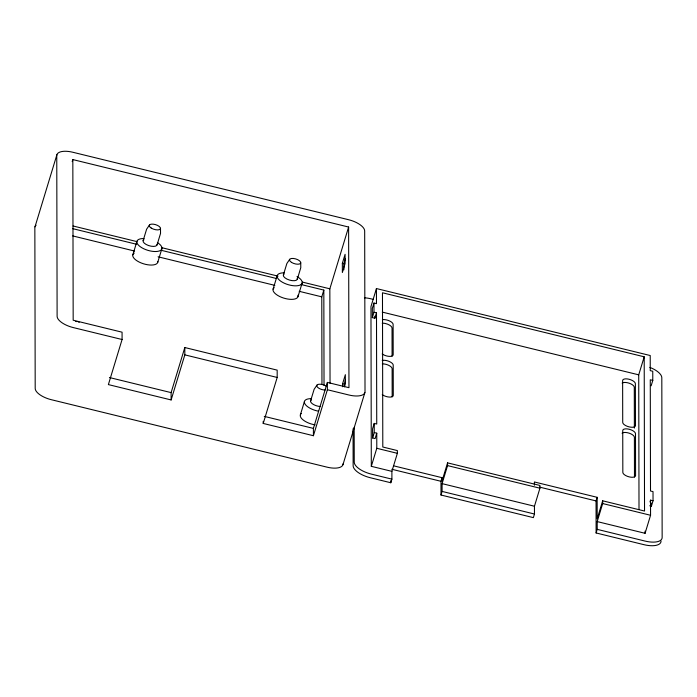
<?xml version="1.0" encoding="UTF-8"?>
<svg xmlns="http://www.w3.org/2000/svg" width="697" height="697" viewBox="0 0 697 697"><rect width="100%" height="100%" fill="white"/><g stroke="black" fill="none" stroke-linecap="round" stroke-linejoin="round"><path stroke-width="1.05" d="M34.989 226.856L56.901 154.725M72.2 161.634L72.828 159.578L348.613 227.039L348.962 387.689L327.372 382.409L313.406 428.402L313.415 435.721L263.222 423.445L263.213 421.354M132.839 254.806L136.952 241.275M143.112 240.683L146.605 229.226L149.437 225.035M72.828 159.578L73.176 320.228L122.071 332.19L122.08 339.509L108.383 384.596L171.131 399.947L184.827 354.86L184.81 347.533L277.179 370.133L277.188 377.46L263.222 423.445M157.06 244.891L160.528 233.434L160.502 228.381M157.74 262.325L161.852 248.803M171.131 399.947L171.113 392.62L184.81 347.533M273.093 289.116L277.197 275.585M283.365 274.993L286.859 263.536L289.682 259.345M297.314 279.201L300.773 267.744L300.755 262.691M297.994 296.634L302.106 283.113M321.962 384.57L321.779 296.844L323.826 290.083L301.252 284.559M330.047 383.245L329.847 288.811L348.613 227.039M342.349 263.344L345.085 254.327L345.102 263.483L342.366 272.501L342.349 263.344L343.848 263.719L343.865 269.817M343.848 263.719L345.372 258.709M300.355 414.915L304.467 401.385M310.627 400.792L314.12 389.335L316.943 385.145M313.415 435.721L327.39 389.736L327.372 382.409M342.61 386.757L342.602 383.707L345.346 374.69L345.363 383.847L344.449 386.852M344.118 386.112L345.329 380.065M651.137 385.816L652.784 380.405L652.758 371.248L650.249 370.638L650.223 355.531L376.441 288.558L370.961 306.584L371.309 466.328L391.888 471.355L391.906 479.144L390.808 482.751L370.229 477.715A17.695 7.501 16.9 0 1 353.144 465.753L353.065 428.812M373.967 303.047L372.32 308.457L372.337 317.614L374.855 318.233L376.493 312.822L373.984 312.204L373.967 303.047L376.476 303.665L376.441 288.558M372.337 317.614L373.984 312.204M342.968 464.681L364.888 392.542M374.228 423.41L372.581 428.821L372.599 437.977L375.108 438.596L376.755 433.185L374.245 432.567L374.228 423.41L376.737 424.029L376.493 312.822M372.599 437.977L374.245 432.567M371.309 466.328L376.789 448.293L376.755 433.185M391.888 471.355L397.368 453.329L397.36 450.576L382.801 447.012L382.47 292.775L644.202 356.803L644.533 511.04L602.67 500.803L597.19 518.838L597.146 497.318L534.399 481.967L534.399 485.199M442.072 477.689L442.081 480.895L447.561 462.86L539.922 485.452L539.931 488.196L534.451 506.231L534.468 514.02L533.371 517.627L441.009 495.027L440.974 481.296L442.072 477.689L393.971 465.918M441.009 495.027L442.098 491.42L442.081 483.64L447.561 465.605L447.561 462.86M661.052 541.081A17.695 7.501 16.9 0 1 644.002 544.688L596.118 532.97L596.048 500.925L597.146 497.318M639.01 509.524L638.722 374.838L644.202 356.803M596.118 532.97L597.216 529.363L597.198 521.583L602.67 503.548L602.67 500.803M649.979 501.962L650.528 500.158L653.037 500.768L651.399 506.179L649.726 505.769M597.198 521.583L645.082 533.301L650.562 515.266L650.528 500.158M73.08 225.994L136.481 241.502M161.843 247.705L278.068 276.143M302.376 282.085L329.847 288.811M373.061 299.327L370.943 298.804A17.695 7.501 16.9 0 0 364.418 297.802M72.68 228.642L136.664 244.29M161.181 250.293L275.846 278.347M72.723 235.917L134.608 251.059M158.071 256.792L274.845 285.361M299.196 291.32L321.779 296.844M382.27 312.099L638.722 374.838M652.784 380.405L650.275 379.795L650.51 491.002L653.019 491.612L653.037 500.768M342.602 383.707L344.109 384.073M122.08 339.509L73.194 327.555A16.65 7.066 16.9 0 1 57.11 316.299L56.762 155.649A16.65 7.066 16.9 0 1 72.81 152.251L348.596 219.721A16.65 7.066 16.9 0 1 364.679 230.968L365.019 391.618A16.65 7.066 16.9 0 1 348.97 395.016L327.39 389.736M184.827 354.86L277.188 377.46M109.412 377.53L171.113 392.62M264.25 416.37L313.406 428.402M539.574 487.107L596.048 500.925M376.789 448.293L397.368 453.329M447.561 465.605L539.931 488.196M602.67 503.548L650.562 515.266M391.827 469.273L440.974 481.296M442.081 483.64L534.451 506.231M391.906 479.144L371.327 474.108A17.695 7.501 16.9 0 1 354.242 462.146L354.163 427.374M442.098 491.42L534.468 514.02M597.216 529.363L645.1 541.081A17.695 7.501 16.9 0 0 662.15 537.474L661.81 377.739A17.695 7.501 16.9 0 0 649.857 367.397M651.39 503.129L651.399 506.179M645.082 531.123L645.082 533.301M634.375 428.08L634.287 387.305A6.604 2.805 16.9 0 0 629.295 383.245A6.604 2.805 16.9 0 0 622.142 383.097M634.479 477.009L634.392 437.307A6.604 2.805 16.9 0 0 629.208 433.185A6.604 2.805 16.9 0 0 622.09 433.229M392.089 356.097L392.036 328.043A6.604 2.805 16.9 0 0 385.249 323.478L384.456 323.33A6.604 2.805 16.9 0 0 382.235 323.19M392.176 396.802L392.123 368.739A6.604 2.805 16.9 0 0 388.813 365.385A6.604 2.805 16.9 0 0 382.322 363.895M390.808 480.634L390.808 482.751M374.847 316.194L374.855 318.233M323.826 290.083L324.035 385.389M343.107 463.758A16.65 7.066 16.9 0 1 327.059 467.156L51.273 399.686A16.65 7.066 16.9 0 1 35.198 388.429L34.85 227.78A16.65 7.066 16.9 0 1 36.07 225.279M297.018 276.526A13.008 5.515 16.9 0 1 298.438 285.587A13.008 5.515 16.9 0 1 279.358 280.098A13.008 5.515 16.9 0 1 284.298 272.867M157.391 242.591A13.008 5.515 16.9 0 1 157.81 251.347A13.008 5.515 16.9 0 1 138.956 245.649A13.008 5.515 16.9 0 1 144.044 238.557M315.166 424.874A13.008 5.515 16.9 0 1 300.651 414.279M301.13 413.713A13.008 5.515 16.9 0 1 301.444 413.46M157.844 261.636A13.008 5.515 16.9 0 1 143.338 263.736A13.008 5.515 16.9 0 1 133.354 253.874M133.929 253.351A13.008 5.515 16.9 0 1 134.286 253.116M297.994 295.206A13.008 5.515 16.9 0 1 283.592 298.046A13.008 5.515 16.9 0 1 274.182 287.661M318.503 411.213A13.008 5.515 16.9 0 1 304.868 403.798A13.008 5.515 16.9 0 1 311.559 398.667M320.193 406.508A7.284 3.093 16.9 0 1 312.483 403.842A7.284 3.093 16.9 0 1 311.237 399.973M297.236 278.181A7.284 3.093 16.9 0 1 289.464 280.063A7.284 3.093 16.9 0 1 283.975 274.174M157.104 244.298A7.284 3.093 16.9 0 1 148.557 245.536A7.284 3.093 16.9 0 1 143.922 239.733M325.107 390.024A5.829 2.474 16.9 0 1 317.71 387.393A5.829 2.474 16.9 0 1 318.895 384.256A5.829 2.474 16.9 0 1 326.492 386.365M75.72 321.387A5.829 2.474 16.9 0 1 77.114 321.648M78.517 322.066A5.829 2.474 16.9 0 1 79.188 322.336M382.383 319.688A6.604 2.805 16.9 0 1 389.274 320.829A6.604 2.805 16.9 0 1 393.125 324.436L393.195 354.651A6.604 2.805 16.9 0 1 389.17 356.367A6.604 2.805 16.9 0 1 382.174 353.945M382.261 394.641A6.604 2.805 16.9 0 0 389.257 397.072A6.604 2.805 16.9 0 0 393.282 395.347L393.213 365.132A6.604 2.805 16.9 0 0 389.179 361.447A6.604 2.805 16.9 0 0 382.191 360.445M635.472 425.545L635.376 383.698A6.604 2.805 16.9 0 0 628.999 379.229A6.604 2.805 16.9 0 0 622.63 380.579L622.717 422.426A6.604 2.805 16.9 0 0 629.103 426.886A6.604 2.805 16.9 0 0 635.472 425.545M635.577 475.546L635.49 433.7A6.604 2.805 16.9 0 0 629.103 429.23A6.604 2.805 16.9 0 0 622.735 430.58L622.83 472.427A6.604 2.805 16.9 0 0 629.208 476.896A6.604 2.805 16.9 0 0 635.577 475.546M291.459 262.36A5.829 2.474 16.9 0 0 300.651 263.152A5.829 2.474 16.9 0 0 293.28 258.439A5.829 2.474 16.9 0 0 291.459 262.36M151.214 228.05A5.829 2.474 16.9 0 0 160.406 228.834A5.829 2.474 16.9 0 0 153.026 224.129A5.829 2.474 16.9 0 0 151.214 228.05"/></g></svg>
